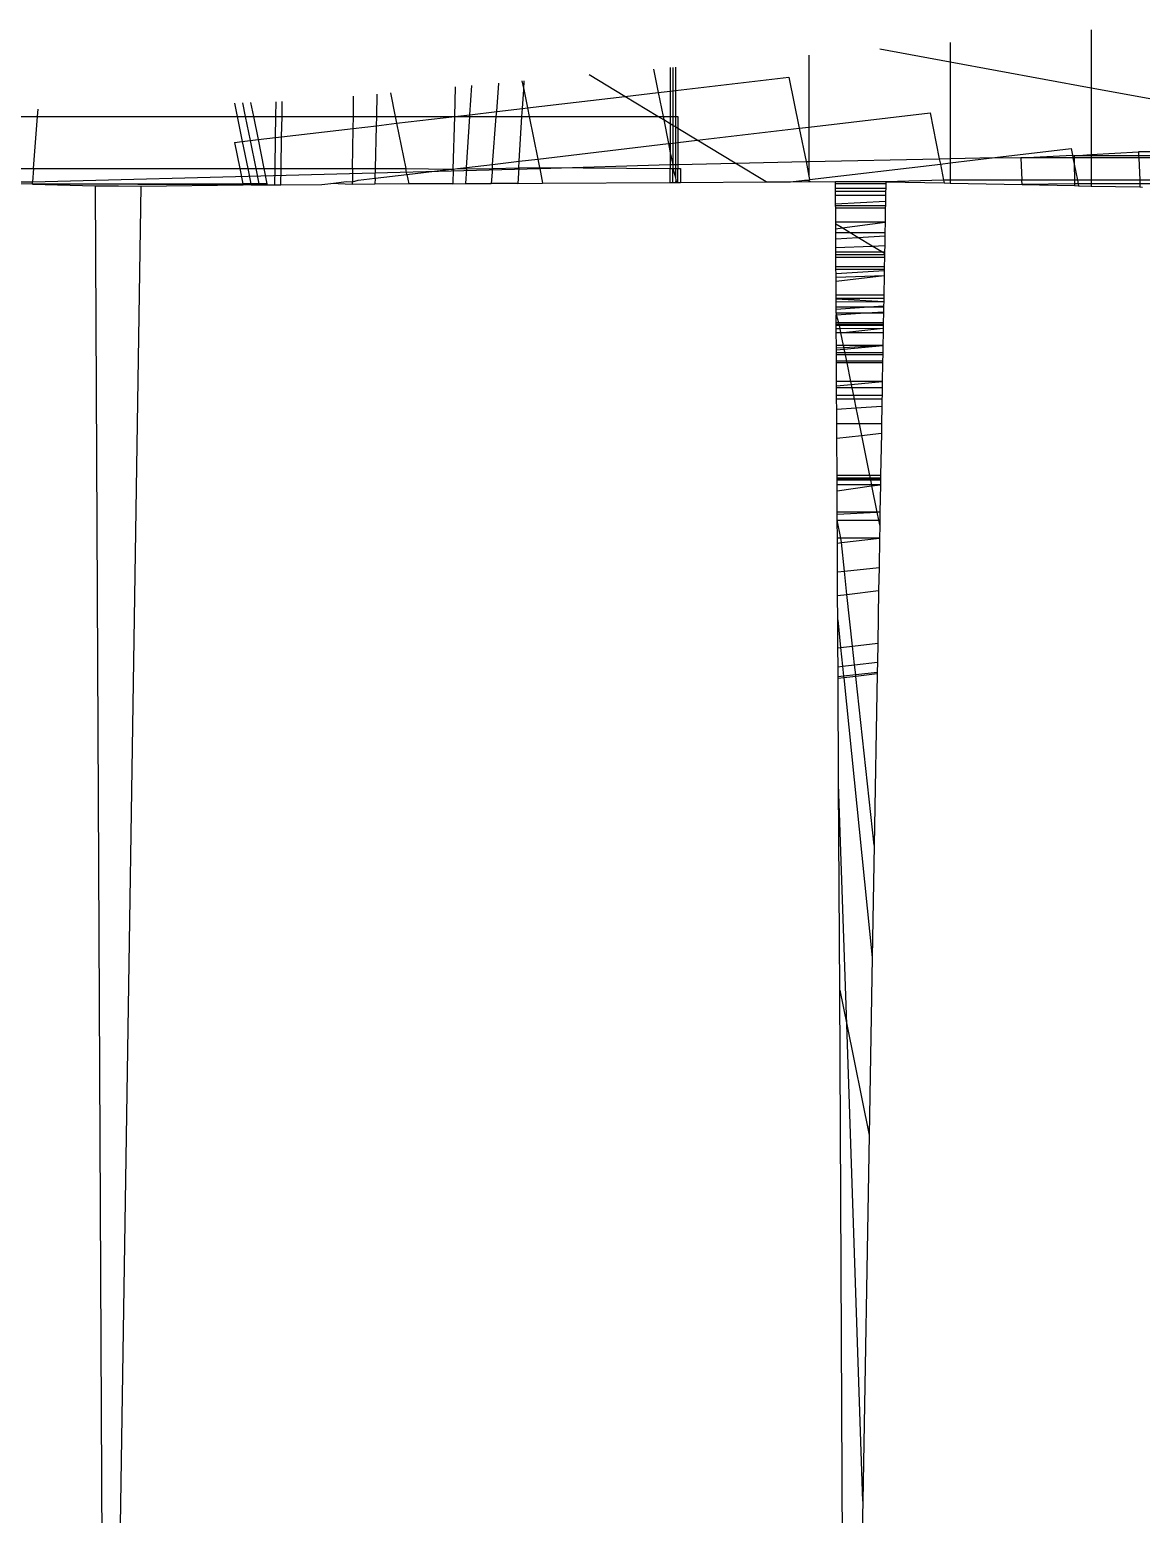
# Model space of a CAD drawing. Extents: x -24961 to 905641, y -154323 to 635957.
# Drawn here: x 395548.43 to 395578.5, y -104245.34 to -104205.18 of the extents above; entities that cross this region are included whole.
import ezdxf

# ---------------------------------------------------------------- set-up
doc = ezdxf.new("R2010")
doc.units = 0
doc.header["$LTSCALE"] = 1000
doc.header["$MEASUREMENT"] = 0

msp = doc.modelspace()

# ---------------------------------------------------------------- linework, layer by layer
for p, q in [((395577.142, -104205.177), (395577.142, -104206.746)), ((395571.43, -104205.692), (395573.325, -104206.042)), ((395573.325, -104205.521), (395573.325, -104206.042)), ((395569.509, -104205.865), (395569.509, -104207.813)), ((395573.325, -104206.042), (395577.142, -104206.746)), ((395573.325, -104206.042), (395573.325, -104208.664)), ((395564.527, -104206.982), (395563.565, -104206.4)), ((395565.302, -104206.244), (395565.43, -104206.876)), ((395565.759, -104206.203), (395565.759, -104206.837)), ((395565.827, -104206.197), (395565.827, -104206.829)), ((395565.895, -104206.191), (395565.895, -104206.821)), ((395565.895, -104206.821), (395568.967, -104206.459)), ((395568.967, -104206.459), (395569.247, -104207.843)), ((395557.816, -104207.524), (395557.832, -104206.917)), ((395558.189, -104206.885), (395558.319, -104207.524)), ((395559.927, -104207.524), (395559.951, -104206.726)), ((395560.338, -104207.476), (395560.388, -104206.687)), ((395561.062, -104207.39), (395561.12, -104206.621)), ((395561.746, -104206.564), (395561.792, -104206.794)), ((395561.76, -104207.308), (395561.792, -104206.794)), ((395561.792, -104206.794), (395561.807, -104206.559)), ((395561.792, -104206.794), (395561.893, -104207.292)), ((395564.527, -104206.982), (395565.43, -104206.876)), ((395565.43, -104206.876), (395565.759, -104206.837)), ((395565.43, -104206.876), (395565.561, -104207.524)), ((395565.759, -104206.837), (395565.827, -104206.829)), ((395565.759, -104206.837), (395565.759, -104207.524)), ((395565.827, -104206.829), (395565.895, -104206.821)), ((395565.827, -104206.829), (395565.827, -104207.524)), ((395565.895, -104206.821), (395565.895, -104207.524)), ((395577.142, -104206.746), (395580.959, -104207.451)), ((395577.142, -104206.746), (395577.142, -104208.549)), ((395548.642, -104207.524), (395548.656, -104207.329)), ((395553.972, -104207.163), (395554.045, -104207.524)), ((395554.188, -104207.156), (395554.263, -104207.524)), ((395554.404, -104207.15), (395554.48, -104207.524)), ((395555.087, -104207.524), (395555.093, -104207.128)), ((395555.256, -104207.524), (395555.262, -104207.123)), ((395557.185, -104207.524), (395557.193, -104206.975)), ((395561.062, -104207.39), (395561.76, -104207.308)), ((395561.746, -104207.524), (395561.76, -104207.308)), ((395561.76, -104207.308), (395561.893, -104207.292)), ((395561.893, -104207.292), (395564.527, -104206.982)), ((395561.893, -104207.292), (395561.94, -104207.524)), ((395565.422, -104207.524), (395564.527, -104206.982)), ((395547.797, -104207.524), (395548.642, -104207.524)), ((395548.535, -104208.934), (395548.642, -104207.524)), ((395548.642, -104207.524), (395554.045, -104207.524)), ((395554.045, -104207.524), (395554.182, -104208.201)), ((395554.045, -104207.524), (395554.263, -104207.524)), ((395554.263, -104207.524), (395554.395, -104208.176)), ((395554.263, -104207.524), (395554.48, -104207.524)), ((395554.48, -104207.524), (395554.607, -104208.151)), ((395554.48, -104207.524), (395555.087, -104207.524)), ((395555.079, -104208.096), (395555.087, -104207.524)), ((395555.087, -104207.524), (395555.256, -104207.524)), ((395555.246, -104208.076), (395555.256, -104207.524)), ((395555.256, -104207.524), (395557.185, -104207.524)), ((395557.181, -104207.848), (395557.185, -104207.524)), ((395557.185, -104207.524), (395557.816, -104207.524)), ((395557.81, -104207.774), (395557.816, -104207.524)), ((395557.81, -104207.774), (395558.356, -104207.709)), ((395557.816, -104207.524), (395558.319, -104207.524)), ((395558.319, -104207.524), (395558.356, -104207.709)), ((395558.319, -104207.524), (395559.927, -104207.524)), ((395558.356, -104207.709), (395559.927, -104207.524)), ((395558.356, -104207.709), (395558.604, -104208.934)), ((395559.884, -104208.952), (395559.927, -104207.524)), ((395559.927, -104207.524), (395560.338, -104207.476)), ((395559.927, -104207.524), (395560.335, -104207.524)), ((395560.248, -104208.904), (395560.335, -104207.524)), ((395560.335, -104207.524), (395560.338, -104207.476)), ((395560.335, -104207.524), (395561.051, -104207.524)), ((395560.338, -104207.476), (395561.062, -104207.39)), ((395560.953, -104208.821), (395561.051, -104207.524)), ((395561.051, -104207.524), (395561.062, -104207.39)), ((395561.051, -104207.524), (395561.746, -104207.524)), ((395561.67, -104208.737), (395561.746, -104207.524)), ((395561.746, -104207.524), (395561.94, -104207.524)), ((395561.94, -104207.524), (395562.173, -104208.677)), ((395561.94, -104207.524), (395565.422, -104207.524)), ((395565.58, -104207.619), (395565.422, -104207.524)), ((395565.422, -104207.524), (395565.561, -104207.524)), ((395565.561, -104207.524), (395565.58, -104207.619)), ((395565.561, -104207.524), (395565.759, -104207.524)), ((395565.58, -104207.619), (395565.71, -104208.26)), ((395565.759, -104207.728), (395565.58, -104207.619)), ((395565.759, -104207.524), (395565.759, -104207.728)), ((395565.759, -104207.524), (395565.827, -104207.524)), ((395565.827, -104207.769), (395565.759, -104207.728)), ((395565.759, -104207.728), (395565.759, -104208.255)), ((395565.827, -104207.524), (395565.827, -104207.769)), ((395565.827, -104207.524), (395565.895, -104207.524)), ((395565.895, -104207.524), (395565.895, -104207.809)), ((395565.895, -104207.524), (395565.962, -104207.524)), ((395565.962, -104207.524), (395565.962, -104207.85)), ((395569.509, -104207.813), (395572.784, -104207.426)), ((395572.784, -104207.426), (395573.035, -104208.67)), ((395554.395, -104208.176), (395554.607, -104208.151)), ((395554.607, -104208.151), (395555.079, -104208.096)), ((395554.607, -104208.151), (395554.765, -104208.934)), ((395555.068, -104208.934), (395555.079, -104208.096)), ((395555.079, -104208.096), (395555.246, -104208.076)), ((395555.232, -104208.934), (395555.246, -104208.076)), ((395555.246, -104208.076), (395557.181, -104207.848)), ((395557.165, -104208.934), (395557.181, -104207.848)), ((395557.181, -104207.848), (395557.81, -104207.774)), ((395557.78, -104208.934), (395557.81, -104207.774)), ((395565.895, -104207.809), (395565.827, -104207.769)), ((395565.827, -104207.769), (395565.827, -104208.247)), ((395565.962, -104207.85), (395565.895, -104207.809)), ((395565.895, -104207.809), (395565.895, -104208.239)), ((395565.962, -104207.85), (395565.962, -104208.231)), ((395566.488, -104208.169), (395565.962, -104207.85)), ((395566.488, -104208.169), (395569.247, -104207.843)), ((395569.247, -104207.843), (395569.509, -104207.813)), ((395569.247, -104207.843), (395569.43, -104208.747)), ((395569.509, -104207.813), (395569.509, -104208.746)), ((395553.97, -104208.227), (395554.182, -104208.201)), ((395553.97, -104208.227), (395554.113, -104208.934)), ((395554.182, -104208.201), (395554.395, -104208.176)), ((395554.182, -104208.201), (395554.33, -104208.934)), ((395554.395, -104208.176), (395554.548, -104208.934)), ((395562.173, -104208.677), (395565.71, -104208.26)), ((395565.71, -104208.26), (395565.759, -104208.255)), ((395565.71, -104208.26), (395565.759, -104208.504)), ((395565.759, -104208.255), (395565.827, -104208.247)), ((395565.759, -104208.255), (395565.759, -104208.504)), ((395565.759, -104208.504), (395565.759, -104208.826)), ((395565.759, -104208.504), (395565.827, -104208.825)), ((395565.827, -104208.247), (395565.895, -104208.239)), ((395565.827, -104208.247), (395565.827, -104208.825)), ((395565.895, -104208.239), (395565.962, -104208.231)), ((395565.895, -104208.239), (395565.895, -104208.823)), ((395565.962, -104208.231), (395566.488, -104208.169)), ((395565.962, -104208.231), (395565.962, -104208.822)), ((395567.513, -104208.788), (395566.488, -104208.169)), ((395574.537, -104208.638), (395576.601, -104208.394)), ((395576.601, -104208.394), (395576.637, -104208.574)), ((395576.681, -104208.592), (395577.142, -104208.549)), ((395577.142, -104208.549), (395578.422, -104208.485)), ((395577.142, -104208.549), (395577.142, -104208.592)), ((395580.682, -104208.485), (395578.422, -104208.485)), ((395578.422, -104208.485), (395578.427, -104208.592)), ((395547.714, -104208.934), (395548.535, -104208.934)), ((395548.508, -104209.292), (395562.225, -104208.934)), ((395548.535, -104208.934), (395548.508, -104209.292)), ((395548.535, -104208.934), (395554.113, -104208.934)), ((395554.113, -104208.934), (395554.33, -104208.934)), ((395554.113, -104208.934), (395554.197, -104209.349)), ((395554.33, -104208.934), (395554.548, -104208.934)), ((395554.33, -104208.934), (395554.414, -104209.349)), ((395554.548, -104208.934), (395554.765, -104208.934)), ((395554.548, -104208.934), (395554.632, -104209.349)), ((395554.765, -104208.934), (395555.068, -104208.934)), ((395554.765, -104208.934), (395554.849, -104209.349)), ((395555.061, -104209.373), (395555.068, -104208.934)), ((395555.068, -104208.934), (395555.232, -104208.934)), ((395555.224, -104209.372), (395555.232, -104208.934)), ((395555.232, -104208.934), (395557.165, -104208.934)), ((395557.165, -104208.934), (395557.16, -104209.292)), ((395557.165, -104208.934), (395557.78, -104208.934)), ((395557.774, -104209.196), (395557.78, -104208.934)), ((395557.78, -104208.934), (395558.604, -104208.934)), ((395558.604, -104208.934), (395559.834, -104208.953)), ((395558.636, -104209.094), (395558.604, -104208.934)), ((395558.636, -104209.094), (395559.834, -104208.953)), ((395559.834, -104208.953), (395559.884, -104208.952)), ((395559.884, -104208.952), (395559.872, -104209.344)), ((395559.884, -104208.952), (395559.999, -104208.934)), ((395559.999, -104208.934), (395560.248, -104208.904)), ((395559.999, -104208.934), (395560.246, -104208.944)), ((395560.246, -104208.944), (395560.221, -104209.342)), ((395560.246, -104208.944), (395560.248, -104208.904)), ((395560.246, -104208.944), (395560.945, -104208.929)), ((395560.248, -104208.904), (395560.953, -104208.821)), ((395560.945, -104208.929), (395560.914, -104209.338)), ((395560.945, -104208.929), (395560.953, -104208.821)), ((395560.945, -104208.929), (395561.659, -104208.914)), ((395560.953, -104208.821), (395561.67, -104208.737)), ((395561.659, -104208.914), (395561.633, -104209.334)), ((395561.659, -104208.914), (395561.67, -104208.737)), ((395561.659, -104208.914), (395562.219, -104208.902)), ((395561.67, -104208.737), (395562.173, -104208.677)), ((395562.173, -104208.677), (395562.219, -104208.902)), ((395562.219, -104208.902), (395562.225, -104208.934)), ((395562.219, -104208.902), (395565.759, -104208.934)), ((395562.225, -104208.934), (395565.759, -104208.826)), ((395562.225, -104208.934), (395562.305, -104209.33)), ((395565.759, -104208.826), (395565.827, -104208.825)), ((395565.759, -104208.826), (395565.759, -104208.934)), ((395565.759, -104208.934), (395565.827, -104208.934)), ((395565.759, -104209.309), (395565.759, -104208.934)), ((395565.827, -104208.825), (395565.895, -104208.823)), ((395565.827, -104208.825), (395565.827, -104208.934)), ((395565.827, -104208.934), (395565.895, -104209.174)), ((395565.827, -104208.934), (395565.895, -104208.934)), ((395565.827, -104209.309), (395565.827, -104208.934)), ((395565.895, -104208.823), (395565.962, -104208.822)), ((395565.895, -104208.823), (395565.895, -104208.934)), ((395565.895, -104208.934), (395565.895, -104209.174)), ((395565.895, -104208.934), (395565.962, -104208.934)), ((395565.962, -104208.822), (395567.513, -104208.788)), ((395565.962, -104208.822), (395565.962, -104208.934)), ((395565.962, -104208.934), (395566.03, -104208.934)), ((395565.962, -104209.308), (395565.962, -104208.934)), ((395566.03, -104208.934), (395566.03, -104209.307)), ((395567.513, -104208.788), (395569.43, -104208.747)), ((395568.348, -104209.294), (395567.513, -104208.788)), ((395569.43, -104208.747), (395569.509, -104208.746)), ((395569.43, -104208.747), (395569.509, -104209.138)), ((395569.509, -104208.746), (395573.035, -104208.67)), ((395569.509, -104208.746), (395569.509, -104209.138)), ((395569.527, -104209.228), (395573.064, -104208.811)), ((395573.035, -104208.67), (395573.325, -104208.664)), ((395573.035, -104208.67), (395573.064, -104208.811)), ((395573.064, -104208.811), (395573.325, -104208.78)), ((395573.064, -104208.811), (395573.152, -104209.25)), ((395573.325, -104208.78), (395574.537, -104208.638)), ((395573.325, -104208.664), (395574.537, -104208.638)), ((395573.325, -104208.664), (395573.325, -104208.78)), ((395573.325, -104208.78), (395573.325, -104209.25)), ((395574.537, -104208.638), (395575.242, -104208.643)), ((395575.242, -104208.643), (395576.637, -104208.574)), ((395576.651, -104208.643), (395575.242, -104208.643)), ((395575.242, -104208.643), (395575.267, -104209.25)), ((395576.637, -104208.574), (395576.681, -104208.592)), ((395576.637, -104208.574), (395576.651, -104208.643)), ((395576.682, -104208.643), (395576.651, -104208.643)), ((395576.651, -104208.643), (395576.685, -104208.812)), ((395577.142, -104208.592), (395576.681, -104208.592)), ((395576.681, -104208.592), (395576.682, -104208.643)), ((395577.142, -104208.643), (395576.682, -104208.643)), ((395576.682, -104208.643), (395576.685, -104208.812)), ((395576.685, -104208.812), (395576.693, -104209.25)), ((395576.685, -104208.812), (395576.774, -104209.25)), ((395578.427, -104208.592), (395577.142, -104208.592)), ((395577.142, -104208.592), (395577.142, -104208.643)), ((395577.142, -104208.643), (395577.142, -104209.25)), ((395578.429, -104208.643), (395577.142, -104208.643)), ((395580.683, -104208.592), (395578.427, -104208.592)), ((395578.427, -104208.592), (395578.429, -104208.643)), ((395578.429, -104208.643), (395578.455, -104209.25)), ((395580.683, -104208.643), (395578.429, -104208.643)), ((395548.503, -104209.357), (395547.69, -104209.342)), ((395547.693, -104209.292), (395548.508, -104209.292)), ((395548.503, -104209.357), (395548.508, -104209.292)), ((395554.197, -104209.349), (395548.503, -104209.357)), ((395554.203, -104209.378), (395548.503, -104209.357)), ((395548.503, -104209.357), (395550.197, -104209.402)), ((395554.197, -104209.349), (395554.203, -104209.378)), ((395554.42, -104209.377), (395554.197, -104209.349)), ((395554.414, -104209.349), (395554.197, -104209.349)), ((395554.414, -104209.349), (395554.42, -104209.377)), ((395554.632, -104209.349), (395554.414, -104209.349)), ((395554.632, -104209.349), (395554.637, -104209.376)), ((395554.849, -104209.349), (395554.632, -104209.349)), ((395554.849, -104209.349), (395554.854, -104209.374)), ((395555.224, -104209.372), (395556.336, -104209.365)), ((395556.336, -104209.365), (395556.575, -104209.337)), ((395556.575, -104209.337), (395557.001, -104209.287)), ((395557.159, -104209.361), (395556.575, -104209.337)), ((395557.001, -104209.287), (395557.16, -104209.292)), ((395557.159, -104209.361), (395557.16, -104209.292)), ((395557.77, -104209.357), (395557.159, -104209.361)), ((395557.16, -104209.292), (395557.313, -104209.25)), ((395557.313, -104209.25), (395557.774, -104209.196)), ((395557.774, -104209.196), (395557.77, -104209.357)), ((395558.688, -104209.351), (395557.77, -104209.357)), ((395557.774, -104209.196), (395558.636, -104209.094)), ((395558.636, -104209.094), (395558.688, -104209.351)), ((395559.872, -104209.344), (395558.688, -104209.351)), ((395559.872, -104209.344), (395560.221, -104209.342)), ((395560.221, -104209.342), (395560.914, -104209.338)), ((395561.633, -104209.334), (395560.914, -104209.338)), ((395561.633, -104209.334), (395562.305, -104209.33)), ((395562.305, -104209.33), (395565.759, -104209.309)), ((395565.759, -104209.309), (395565.827, -104209.309)), ((395565.827, -104209.309), (395565.895, -104209.308)), ((395565.895, -104209.174), (395565.91, -104209.25)), ((395565.91, -104209.25), (395565.895, -104209.308)), ((395565.895, -104209.308), (395565.922, -104209.308)), ((395565.91, -104209.25), (395565.922, -104209.308)), ((395565.922, -104209.308), (395565.962, -104209.308)), ((395565.962, -104209.308), (395566.03, -104209.307)), ((395566.03, -104209.307), (395568.348, -104209.294)), ((395568.348, -104209.294), (395569.007, -104209.29)), ((395569.007, -104209.29), (395569.387, -104209.245)), ((395569.007, -104209.29), (395569.509, -104209.287)), ((395569.387, -104209.245), (395569.509, -104209.25)), ((395569.509, -104209.138), (395569.527, -104209.228)), ((395569.527, -104209.228), (395569.509, -104209.25)), ((395569.509, -104209.25), (395569.509, -104209.287)), ((395569.509, -104209.25), (395569.539, -104209.286)), ((395569.509, -104209.287), (395569.539, -104209.286)), ((395569.539, -104209.286), (395570.228, -104209.292)), ((395571.587, -104209.292), (395570.228, -104209.292)), ((395570.228, -104209.349), (395570.228, -104209.292)), ((395571.586, -104209.349), (395570.228, -104209.349)), ((395570.229, -104209.473), (395570.228, -104209.349)), ((395571.586, -104209.349), (395571.584, -104209.473)), ((395571.587, -104209.292), (395571.586, -104209.349)), ((395573.152, -104209.25), (395571.587, -104209.292)), ((395571.587, -104209.292), (395573.167, -104209.324)), ((395573.152, -104209.25), (395573.167, -104209.324)), ((395573.325, -104209.25), (395573.152, -104209.25)), ((395573.167, -104209.324), (395573.325, -104209.328)), ((395573.325, -104209.25), (395573.325, -104209.328)), ((395575.267, -104209.25), (395573.325, -104209.25)), ((395573.325, -104209.328), (395575.272, -104209.367)), ((395576.693, -104209.25), (395575.267, -104209.25)), ((395575.272, -104209.367), (395575.267, -104209.25)), ((395576.695, -104209.349), (395575.272, -104209.367)), ((395575.272, -104209.367), (395576.696, -104209.396)), ((395576.693, -104209.25), (395576.695, -104209.349)), ((395576.774, -104209.25), (395576.693, -104209.25)), ((395576.695, -104209.349), (395576.696, -104209.396)), ((395576.794, -104209.349), (395576.695, -104209.349)), ((395576.774, -104209.25), (395576.794, -104209.349)), ((395577.142, -104209.25), (395576.774, -104209.25)), ((395576.794, -104209.349), (395576.804, -104209.399)), ((395577.142, -104209.349), (395576.794, -104209.349)), ((395577.142, -104209.25), (395577.142, -104209.349)), ((395578.455, -104209.25), (395577.142, -104209.25)), ((395577.142, -104209.349), (395577.142, -104209.406)), ((395578.459, -104209.349), (395577.142, -104209.349)), ((395578.455, -104209.25), (395578.459, -104209.349)), ((395580.686, -104209.25), (395578.455, -104209.25)), ((395578.459, -104209.349), (395578.463, -104209.432)), ((395580.101, -104209.349), (395578.459, -104209.349)), ((395550.197, -104209.402), (395550.83, -104209.399)), ((395550.197, -104209.402), (395550.505, -104269.402)), ((395551.438, -104209.41), (395550.505, -104269.402)), ((395550.83, -104209.399), (395551.438, -104209.41)), ((395551.438, -104209.41), (395554.203, -104209.378)), ((395554.42, -104209.377), (395554.203, -104209.378)), ((395554.42, -104209.377), (395554.637, -104209.376)), ((395554.637, -104209.376), (395554.854, -104209.374)), ((395554.854, -104209.374), (395555.061, -104209.373)), ((395555.061, -104209.373), (395555.224, -104209.372)), ((395571.584, -104209.473), (395570.229, -104209.473)), ((395570.229, -104209.553), (395570.229, -104209.473)), ((395571.582, -104209.553), (395570.229, -104209.553)), ((395570.23, -104209.661), (395570.229, -104209.553)), ((395571.58, -104209.661), (395570.23, -104209.661)), ((395570.231, -104209.886), (395570.23, -104209.661)), ((395571.58, -104209.661), (395571.578, -104209.813)), ((395571.582, -104209.553), (395571.58, -104209.661)), ((395571.584, -104209.473), (395571.582, -104209.553)), ((395576.696, -104209.396), (395576.804, -104209.399)), ((395576.804, -104209.399), (395577.142, -104209.406)), ((395577.142, -104209.406), (395578.463, -104209.432)), ((395578.463, -104209.432), (395578.535, -104209.434)), ((395570.231, -104209.886), (395571.578, -104209.813)), ((395570.231, -104209.931), (395570.231, -104209.886)), ((395570.231, -104209.931), (395571.576, -104209.931)), ((395570.232, -104210), (395570.231, -104209.931)), ((395570.232, -104210), (395571.574, -104210)), ((395570.234, -104210.385), (395570.232, -104210)), ((395571.574, -104210), (395571.568, -104210.385)), ((395571.576, -104209.931), (395571.574, -104210)), ((395571.578, -104209.813), (395571.576, -104209.931)), ((395571.568, -104210.385), (395570.234, -104210.385)), ((395570.234, -104210.434), (395570.234, -104210.385)), ((395570.408, -104210.539), (395570.234, -104210.434)), ((395570.234, -104210.563), (395570.234, -104210.434)), ((395570.234, -104210.563), (395570.408, -104210.539)), ((395570.235, -104210.671), (395570.234, -104210.563)), ((395570.408, -104210.539), (395571.568, -104210.385)), ((395570.625, -104210.671), (395570.408, -104210.539)), ((395571.568, -104210.385), (395571.563, -104210.671)), ((395570.625, -104210.671), (395570.235, -104210.671)), ((395570.236, -104210.83), (395570.235, -104210.671)), ((395570.236, -104210.83), (395570.831, -104210.795)), ((395570.237, -104211.07), (395570.236, -104210.83)), ((395571.563, -104210.671), (395570.625, -104210.671)), ((395570.831, -104210.795), (395570.625, -104210.671)), ((395570.831, -104210.795), (395571.561, -104210.752)), ((395571.219, -104211.03), (395570.831, -104210.795)), ((395571.561, -104210.752), (395571.557, -104211.016)), ((395571.563, -104210.671), (395571.561, -104210.752)), ((395570.237, -104211.07), (395571.219, -104211.03)), ((395570.238, -104211.19), (395570.237, -104211.07)), ((395570.238, -104211.19), (395571.484, -104211.19)), ((395570.238, -104211.265), (395570.238, -104211.19)), ((395571.552, -104211.265), (395570.238, -104211.265)), ((395570.238, -104211.336), (395570.238, -104211.265)), ((395571.551, -104211.336), (395570.238, -104211.336)), ((395570.24, -104211.589), (395570.238, -104211.336)), ((395571.219, -104211.03), (395571.557, -104211.016)), ((395571.484, -104211.19), (395571.219, -104211.03)), ((395571.484, -104211.19), (395571.554, -104211.19)), ((395571.553, -104211.232), (395571.484, -104211.19)), ((395571.551, -104211.336), (395571.547, -104211.589)), ((395571.552, -104211.265), (395571.551, -104211.336)), ((395571.553, -104211.232), (395571.552, -104211.265)), ((395571.554, -104211.19), (395571.553, -104211.232)), ((395571.557, -104211.016), (395571.554, -104211.19)), ((395571.547, -104211.589), (395570.24, -104211.589)), ((395570.24, -104211.666), (395570.24, -104211.589)), ((395571.545, -104211.666), (395570.24, -104211.666)), ((395570.241, -104211.772), (395570.24, -104211.666)), ((395570.241, -104211.772), (395571.545, -104211.692)), ((395570.241, -104211.871), (395570.241, -104211.772)), ((395571.545, -104211.692), (395571.542, -104211.826)), ((395571.547, -104211.589), (395571.545, -104211.666)), ((395571.545, -104211.666), (395571.545, -104211.692)), ((395570.241, -104211.871), (395571.542, -104211.826)), ((395570.242, -104211.98), (395570.241, -104211.871)), ((395570.242, -104211.98), (395571.542, -104211.826)), ((395570.244, -104212.345), (395570.242, -104211.98)), ((395571.542, -104211.826), (395571.533, -104212.345)), ((395570.244, -104212.345), (395571.533, -104212.345)), ((395570.244, -104212.435), (395570.244, -104212.345)), ((395570.244, -104212.435), (395571.532, -104212.443)), ((395570.244, -104212.461), (395570.244, -104212.435)), ((395570.244, -104212.461), (395571.532, -104212.443)), ((395570.244, -104212.461), (395571.53, -104212.526)), ((395570.245, -104212.535), (395570.244, -104212.461)), ((395570.245, -104212.535), (395571.53, -104212.526)), ((395570.245, -104212.685), (395570.245, -104212.535)), ((395571.53, -104212.526), (395571.528, -104212.659)), ((395571.532, -104212.443), (395571.53, -104212.526)), ((395571.533, -104212.345), (395571.532, -104212.443)), ((395571.129, -104212.685), (395570.245, -104212.685)), ((395570.246, -104212.742), (395570.245, -104212.685)), ((395571.129, -104212.685), (395570.246, -104212.742)), ((395570.246, -104212.846), (395570.246, -104212.742)), ((395570.903, -104212.846), (395570.246, -104212.846)), ((395570.246, -104212.886), (395570.903, -104212.846)), ((395570.246, -104212.846), (395570.246, -104212.886)), ((395570.246, -104212.886), (395570.31, -104213.1)), ((395570.247, -104213.099), (395570.246, -104212.886)), ((395570.903, -104212.846), (395571.525, -104212.808)), ((395571.525, -104212.846), (395570.903, -104212.846)), ((395571.528, -104212.659), (395571.129, -104212.685)), ((395571.527, -104212.685), (395571.129, -104212.685)), ((395571.525, -104212.846), (395571.52, -104213.102)), ((395571.527, -104212.685), (395571.525, -104212.808)), ((395571.525, -104212.808), (395571.525, -104212.846)), ((395571.528, -104212.659), (395571.527, -104212.685)), ((395570.247, -104213.099), (395570.31, -104213.1)), ((395570.248, -104213.148), (395570.247, -104213.099)), ((395570.32, -104213.148), (395570.248, -104213.148)), ((395570.248, -104213.179), (395570.248, -104213.148)), ((395570.326, -104213.179), (395570.248, -104213.179)), ((395570.248, -104213.262), (395570.248, -104213.179)), ((395570.248, -104213.262), (395570.342, -104213.261)), ((395570.249, -104213.373), (395570.248, -104213.262)), ((395570.365, -104213.373), (395570.249, -104213.373)), ((395570.251, -104213.723), (395570.249, -104213.373)), ((395570.31, -104213.1), (395571.52, -104213.102)), ((395570.31, -104213.1), (395570.32, -104213.148)), ((395571.519, -104213.148), (395570.32, -104213.148)), ((395570.32, -104213.148), (395570.326, -104213.179)), ((395571.519, -104213.179), (395570.326, -104213.179)), ((395570.326, -104213.179), (395570.342, -104213.261)), ((395570.342, -104213.261), (395571.518, -104213.247)), ((395570.342, -104213.261), (395570.365, -104213.373)), ((395570.365, -104213.373), (395571.518, -104213.247)), ((395571.515, -104213.373), (395570.365, -104213.373)), ((395570.365, -104213.373), (395570.436, -104213.723)), ((395571.515, -104213.373), (395571.509, -104213.723)), ((395571.518, -104213.247), (395571.515, -104213.373)), ((395571.519, -104213.179), (395571.518, -104213.247)), ((395571.52, -104213.102), (395571.519, -104213.179)), ((395570.436, -104213.723), (395570.251, -104213.723)), ((395570.251, -104213.793), (395570.251, -104213.723)), ((395570.448, -104213.782), (395570.251, -104213.793)), ((395571.509, -104213.723), (395570.436, -104213.723)), ((395570.436, -104213.723), (395570.448, -104213.782)), ((395571.509, -104213.723), (395570.448, -104213.782)), ((395570.448, -104213.782), (395570.455, -104213.817)), ((395570.455, -104213.817), (395571.509, -104213.723)), ((395571.509, -104213.723), (395571.506, -104213.915)), ((395570.251, -104213.835), (395570.251, -104213.793)), ((395570.251, -104213.835), (395570.455, -104213.817)), ((395570.252, -104213.915), (395570.251, -104213.835)), ((395570.475, -104213.915), (395570.252, -104213.915)), ((395570.252, -104213.975), (395570.252, -104213.915)), ((395570.487, -104213.975), (395570.252, -104213.975)), ((395570.253, -104214.141), (395570.252, -104213.975)), ((395570.52, -104214.141), (395570.253, -104214.141)), ((395570.253, -104214.191), (395570.253, -104214.141)), ((395570.455, -104213.817), (395570.475, -104213.915)), ((395571.506, -104213.915), (395570.475, -104213.915)), ((395570.475, -104213.915), (395570.487, -104213.975)), ((395571.505, -104213.975), (395570.487, -104213.975)), ((395570.487, -104213.975), (395570.52, -104214.141)), ((395571.502, -104214.141), (395570.52, -104214.141)), ((395570.52, -104214.141), (395570.531, -104214.191)), ((395571.502, -104214.141), (395571.501, -104214.191)), ((395571.505, -104213.975), (395571.502, -104214.141)), ((395571.506, -104213.915), (395571.505, -104213.975)), ((395570.531, -104214.191), (395570.253, -104214.191)), ((395570.256, -104214.691), (395570.253, -104214.191)), ((395571.501, -104214.191), (395570.531, -104214.191)), ((395570.531, -104214.191), (395570.632, -104214.691)), ((395571.501, -104214.191), (395571.492, -104214.691)), ((395570.632, -104214.691), (395570.256, -104214.691)), ((395570.256, -104214.814), (395570.256, -104214.691)), ((395570.256, -104214.814), (395570.649, -104214.775)), ((395570.257, -104214.866), (395570.256, -104214.814)), ((395570.667, -104214.866), (395570.257, -104214.866)), ((395570.258, -104215.076), (395570.257, -104214.866)), ((395571.492, -104214.691), (395570.632, -104214.691)), ((395570.632, -104214.691), (395570.649, -104214.775)), ((395570.649, -104214.775), (395571.492, -104214.691)), ((395570.649, -104214.775), (395570.667, -104214.866)), ((395571.489, -104214.866), (395570.667, -104214.866)), ((395570.667, -104214.866), (395570.71, -104215.076)), ((395571.489, -104214.866), (395571.486, -104215.076)), ((395571.492, -104214.691), (395571.489, -104214.866)), ((395570.71, -104215.076), (395570.258, -104215.076)), ((395570.258, -104215.173), (395570.258, -104215.076)), ((395570.729, -104215.173), (395570.258, -104215.173)), ((395570.259, -104215.444), (395570.258, -104215.173)), ((395571.486, -104215.076), (395570.71, -104215.076)), ((395570.71, -104215.076), (395570.729, -104215.173)), ((395571.484, -104215.173), (395570.729, -104215.173)), ((395570.729, -104215.173), (395570.777, -104215.408)), ((395570.777, -104215.408), (395571.481, -104215.359)), ((395571.481, -104215.359), (395571.472, -104215.837)), ((395571.484, -104215.173), (395571.481, -104215.359)), ((395571.486, -104215.076), (395571.484, -104215.173)), ((395570.259, -104215.444), (395570.777, -104215.408)), ((395570.262, -104215.837), (395570.259, -104215.444)), ((395570.777, -104215.408), (395570.863, -104215.837)), ((395570.863, -104215.837), (395570.262, -104215.837)), ((395570.264, -104216.231), (395570.262, -104215.837)), ((395570.264, -104216.231), (395570.927, -104216.152)), ((395571.472, -104215.837), (395570.863, -104215.837)), ((395570.863, -104215.837), (395570.927, -104216.152)), ((395570.927, -104216.152), (395571.468, -104216.089)), ((395570.927, -104216.152), (395571.147, -104217.238)), ((395571.468, -104216.089), (395571.448, -104217.238)), ((395571.472, -104215.837), (395571.468, -104216.089)), ((395570.269, -104217.238), (395570.264, -104216.231)), ((395571.147, -104217.238), (395570.269, -104217.238)), ((395570.269, -104217.308), (395570.269, -104217.238)), ((395571.161, -104217.308), (395570.269, -104217.308)), ((395570.269, -104217.334), (395570.269, -104217.308)), ((395571.166, -104217.334), (395570.269, -104217.334)), ((395570.269, -104217.363), (395570.269, -104217.334)), ((395571.172, -104217.363), (395570.269, -104217.363)), ((395570.27, -104217.485), (395570.269, -104217.363)), ((395571.448, -104217.238), (395571.147, -104217.238)), ((395571.147, -104217.238), (395571.161, -104217.308)), ((395571.446, -104217.308), (395571.161, -104217.308)), ((395571.161, -104217.308), (395571.166, -104217.334)), ((395571.446, -104217.334), (395571.166, -104217.334)), ((395571.166, -104217.334), (395571.172, -104217.363)), ((395571.446, -104217.363), (395571.172, -104217.363)), ((395571.172, -104217.363), (395571.197, -104217.485)), ((395571.446, -104217.363), (395571.443, -104217.485)), ((395571.448, -104217.238), (395571.446, -104217.308)), ((395571.446, -104217.308), (395571.446, -104217.334)), ((395571.446, -104217.334), (395571.446, -104217.363)), ((395571.197, -104217.485), (395570.27, -104217.485)), ((395570.271, -104217.648), (395570.27, -104217.485)), ((395570.271, -104217.648), (395571.203, -104217.518)), ((395570.274, -104218.227), (395570.271, -104217.648)), ((395571.443, -104217.485), (395571.197, -104217.485)), ((395571.197, -104217.485), (395571.203, -104217.518)), ((395571.203, -104217.518), (395571.443, -104217.485)), ((395571.203, -104217.518), (395571.347, -104218.228)), ((395571.443, -104217.485), (395571.43, -104218.224)), ((395571.347, -104218.228), (395570.274, -104218.227)), ((395570.274, -104218.279), (395570.274, -104218.227)), ((395570.274, -104218.279), (395571.347, -104218.228)), ((395570.275, -104218.449), (395570.274, -104218.279)), ((395570.277, -104218.934), (395570.275, -104218.449)), ((395570.372, -104218.934), (395570.275, -104218.449)), ((395570.275, -104218.449), (395571.392, -104218.449)), ((395571.43, -104218.224), (395571.347, -104218.228)), ((395571.347, -104218.228), (395571.392, -104218.449)), ((395571.426, -104218.449), (395571.392, -104218.449)), ((395571.392, -104218.449), (395571.424, -104218.607)), ((395571.426, -104218.449), (395571.424, -104218.607)), ((395571.43, -104218.224), (395571.426, -104218.449)), ((395570.372, -104218.934), (395570.277, -104218.934)), ((395570.278, -104219.065), (395570.277, -104218.934)), ((395571.418, -104218.934), (395570.372, -104218.934)), ((395570.385, -104219.052), (395570.372, -104218.934)), ((395570.385, -104219.052), (395571.418, -104218.934)), ((395571.418, -104218.934), (395571.404, -104219.724)), ((395571.424, -104218.607), (395571.418, -104218.934)), ((395570.278, -104219.065), (395570.385, -104219.052)), ((395570.282, -104219.843), (395570.278, -104219.065)), ((395570.468, -104219.823), (395570.385, -104219.052)), ((395570.468, -104219.823), (395571.404, -104219.724)), ((395571.404, -104219.724), (395571.393, -104220.351)), ((395570.282, -104219.843), (395570.468, -104219.823)), ((395570.285, -104220.482), (395570.282, -104219.843)), ((395570.537, -104220.452), (395570.468, -104219.823)), ((395570.285, -104220.482), (395570.537, -104220.452)), ((395570.289, -104221.139), (395570.285, -104220.482)), ((395570.537, -104220.452), (395571.393, -104220.351)), ((395570.688, -104221.852), (395570.537, -104220.452)), ((395571.393, -104220.351), (395571.368, -104221.772)), ((395570.289, -104221.139), (395570.365, -104221.89)), ((395570.293, -104221.899), (395570.289, -104221.139)), ((395570.688, -104221.852), (395571.368, -104221.772)), ((395571.368, -104221.772), (395571.359, -104222.284)), ((395570.293, -104221.899), (395570.365, -104221.89)), ((395570.295, -104222.41), (395570.293, -104221.899)), ((395570.365, -104221.89), (395570.688, -104221.852)), ((395570.365, -104221.89), (395570.417, -104222.396)), ((395570.743, -104222.357), (395570.688, -104221.852)), ((395570.295, -104222.41), (395570.417, -104222.396)), ((395570.297, -104222.687), (395570.295, -104222.41)), ((395570.417, -104222.396), (395570.743, -104222.357)), ((395570.417, -104222.396), (395570.445, -104222.669)), ((395570.743, -104222.357), (395571.359, -104222.284)), ((395570.773, -104222.63), (395570.743, -104222.357)), ((395571.354, -104222.562), (395570.773, -104222.63)), ((395571.354, -104222.603), (395570.777, -104222.671)), ((395571.354, -104222.603), (395571.273, -104227.237)), ((395571.359, -104222.284), (395571.354, -104222.562)), ((395571.354, -104222.562), (395571.354, -104222.603)), ((395570.445, -104222.669), (395570.297, -104222.687)), ((395570.297, -104222.728), (395570.297, -104222.687)), ((395570.449, -104222.71), (395570.297, -104222.728)), ((395570.312, -104225.588), (395570.297, -104222.728)), ((395570.773, -104222.63), (395570.445, -104222.669)), ((395570.445, -104222.669), (395570.449, -104222.71)), ((395570.777, -104222.671), (395570.449, -104222.71)), ((395570.449, -104222.71), (395571.219, -104230.272)), ((395570.777, -104222.671), (395570.773, -104222.63)), ((395571.273, -104227.237), (395570.777, -104222.671)), ((395570.53, -104232.091), (395570.312, -104225.588)), ((395570.34, -104231.155), (395570.312, -104225.588)), ((395571.273, -104227.237), (395571.219, -104230.272)), ((395571.219, -104230.272), (395571.135, -104235.085)), ((395570.34, -104231.155), (395570.53, -104232.091)), ((395570.424, -104247.449), (395570.34, -104231.155)), ((395570.962, -104244.985), (395570.53, -104232.091)), ((395570.53, -104232.091), (395571.135, -104235.085)), ((395571.135, -104235.085), (395570.962, -104244.985)), ((395570.962, -104244.985), (395570.846, -104251.563))]:
    msp.add_line(p, q)

doc.saveas('drawing.dxf')
